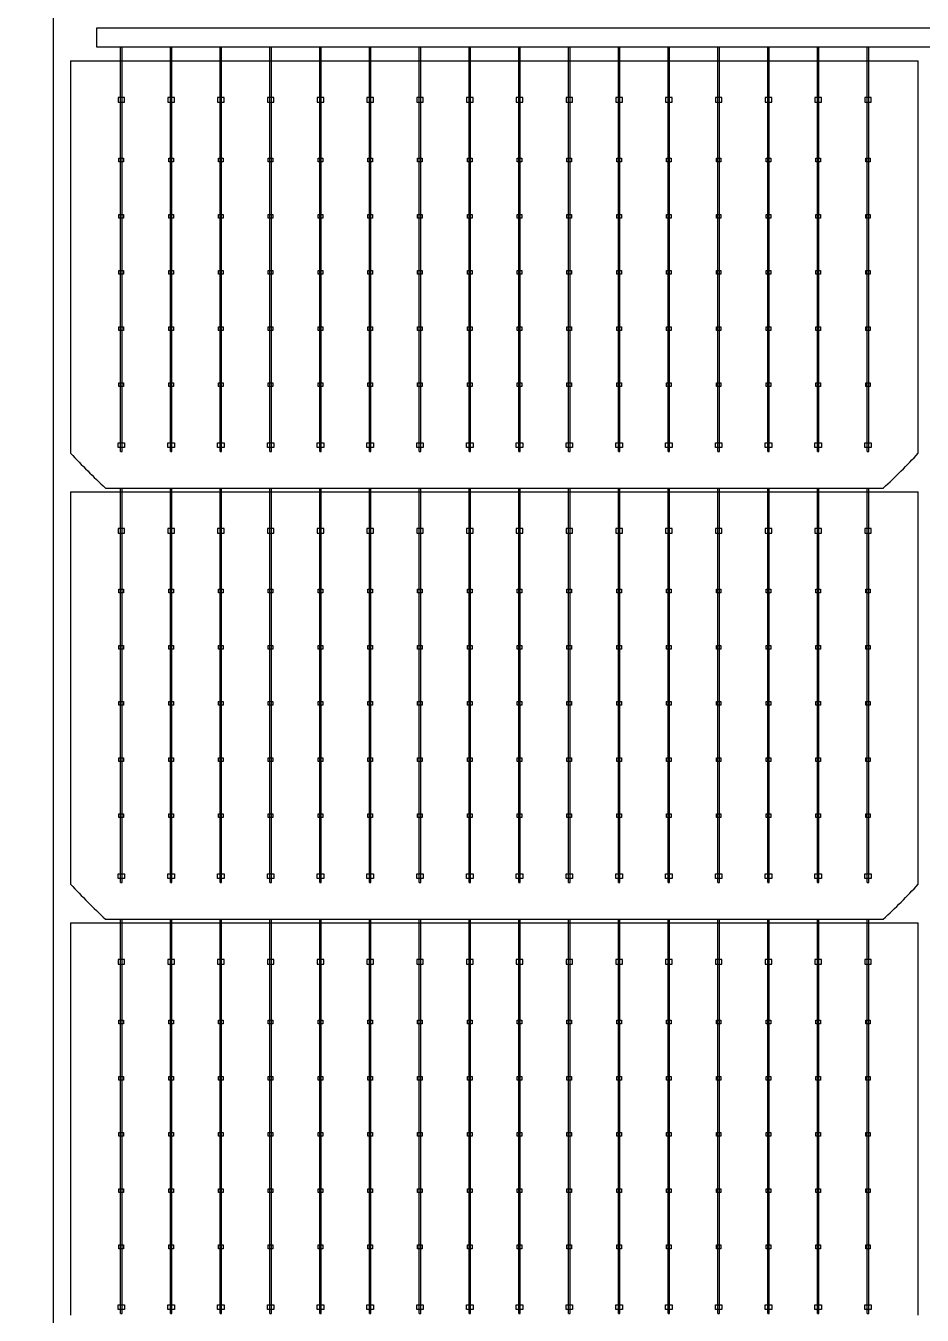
# Model space of a CAD drawing. Header units: millimetres. Extents: x 10297564 to 11610295, y -9287743 to -8409454.
# Drawn here: x 10666944 to 10668490, y -9190734 to -9188511 of the extents above; entities that cross this region are included whole.
import ezdxf

# ---------------------------------------------------------------- set-up
doc = ezdxf.new("R2010")
doc.units = ezdxf.units.MM
doc.header["$LTSCALE"] = 100
doc.layers.add('TEXTLINE', color=1, linetype='Continuous')

# ---------------------------------------------------------------- blocks, each defined once
blk = doc.blocks.new('635W')
for p, q in [((10686106.06, -10024273.24), (10686106.06, -10024186.24)), ((10686106.38, -10024273.24), (10686106.38, -10024186.24)), ((10686116.76, -10024273.24), (10686116.76, -10024186.24)), ((10686117.08, -10024273.24), (10686117.08, -10024186.24)), ((10686127.46, -10024273.24), (10686127.46, -10024186.24)), ((10686127.78, -10024273.24), (10686127.78, -10024186.24)), ((10686138.16, -10024273.24), (10686138.16, -10024186.24)), ((10686138.48, -10024273.24), (10686138.48, -10024186.24)), ((10686148.86, -10024273.24), (10686148.86, -10024186.24)), ((10686149.18, -10024273.24), (10686149.18, -10024186.24)), ((10686159.56, -10024273.24), (10686159.56, -10024186.24)), ((10686159.88, -10024273.24), (10686159.88, -10024186.24)), ((10686170.26, -10024273.24), (10686170.26, -10024186.24)), ((10686170.58, -10024273.24), (10686170.58, -10024186.24)), ((10686180.96, -10024273.24), (10686180.96, -10024186.24)), ((10686181.28, -10024273.24), (10686181.28, -10024186.24)), ((10686191.66, -10024273.24), (10686191.66, -10024186.24)), ((10686191.98, -10024273.24), (10686191.98, -10024186.24)), ((10686202.36, -10024273.24), (10686202.36, -10024186.24)), ((10686202.68, -10024273.24), (10686202.68, -10024186.24)), ((10686213.06, -10024273.24), (10686213.06, -10024186.24)), ((10686213.38, -10024273.24), (10686213.38, -10024186.24)), ((10686223.76, -10024273.24), (10686223.76, -10024186.24)), ((10686224.08, -10024273.24), (10686224.08, -10024186.24)), ((10686234.46, -10024273.24), (10686234.46, -10024186.24)), ((10686234.78, -10024273.24), (10686234.78, -10024186.24)), ((10686245.16, -10024273.24), (10686245.16, -10024186.24)), ((10686245.48, -10024273.24), (10686245.48, -10024186.24)), ((10686255.86, -10024273.24), (10686255.86, -10024186.24)), ((10686256.18, -10024273.24), (10686256.18, -10024186.24)), ((10686266.56, -10024273.24), (10686266.56, -10024186.24)), ((10686266.88, -10024273.24), (10686266.88, -10024186.24)), ((10686095.32, -10024189.24), (10686277.52, -10024189.24)), ((10686095.32, -10024281.91), (10686277.52, -10024281.91)), ((10686106.06, -10024365.91), (10686106.06, -10024281.11)), ((10686106.38, -10024365.91), (10686106.38, -10024281.11)), ((10686116.76, -10024365.91), (10686116.76, -10024281.11)), ((10686117.08, -10024365.91), (10686117.08, -10024281.11)), ((10686127.46, -10024365.91), (10686127.46, -10024281.11)), ((10686127.78, -10024365.91), (10686127.78, -10024281.11)), ((10686138.16, -10024365.91), (10686138.16, -10024281.11)), ((10686138.48, -10024365.91), (10686138.48, -10024281.11)), ((10686148.86, -10024365.91), (10686148.86, -10024281.11)), ((10686149.18, -10024365.91), (10686149.18, -10024281.11)), ((10686159.56, -10024365.91), (10686159.56, -10024281.11)), ((10686159.88, -10024365.91), (10686159.88, -10024281.11)), ((10686170.26, -10024365.91), (10686170.26, -10024281.11)), ((10686170.58, -10024365.91), (10686170.58, -10024281.11)), ((10686180.96, -10024365.91), (10686180.96, -10024281.11)), ((10686181.28, -10024365.91), (10686181.28, -10024281.11)), ((10686191.66, -10024365.91), (10686191.66, -10024281.11)), ((10686191.98, -10024365.91), (10686191.98, -10024281.11)), ((10686202.36, -10024365.91), (10686202.36, -10024281.11)), ((10686202.68, -10024365.91), (10686202.68, -10024281.11)), ((10686213.06, -10024365.91), (10686213.06, -10024281.11)), ((10686213.38, -10024365.91), (10686213.38, -10024281.11)), ((10686223.76, -10024365.91), (10686223.76, -10024281.11)), ((10686224.08, -10024365.91), (10686224.08, -10024281.11)), ((10686234.46, -10024365.91), (10686234.46, -10024281.11)), ((10686234.78, -10024365.91), (10686234.78, -10024281.11)), ((10686245.16, -10024365.91), (10686245.16, -10024281.11)), ((10686245.48, -10024365.91), (10686245.48, -10024281.11)), ((10686255.86, -10024365.91), (10686255.86, -10024281.11)), ((10686256.18, -10024365.91), (10686256.18, -10024281.11)), ((10686266.56, -10024365.91), (10686266.56, -10024281.11)), ((10686266.88, -10024365.91), (10686266.88, -10024281.11)), ((10686095.32, -10024374.59), (10686277.52, -10024374.59)), ((10686106.06, -10024458.59), (10686106.06, -10024373.78)), ((10686106.38, -10024458.59), (10686106.38, -10024373.78)), ((10686116.76, -10024458.59), (10686116.76, -10024373.78)), ((10686117.08, -10024458.59), (10686117.08, -10024373.78)), ((10686127.46, -10024458.59), (10686127.46, -10024373.78)), ((10686127.78, -10024458.59), (10686127.78, -10024373.78)), ((10686138.16, -10024458.59), (10686138.16, -10024373.78)), ((10686138.48, -10024458.59), (10686138.48, -10024373.78)), ((10686148.86, -10024458.59), (10686148.86, -10024373.78)), ((10686149.18, -10024458.59), (10686149.18, -10024373.78)), ((10686159.56, -10024458.59), (10686159.56, -10024373.78)), ((10686159.88, -10024458.59), (10686159.88, -10024373.78)), ((10686170.26, -10024458.59), (10686170.26, -10024373.78)), ((10686170.58, -10024458.59), (10686170.58, -10024373.78)), ((10686180.96, -10024458.59), (10686180.96, -10024373.78)), ((10686181.28, -10024458.59), (10686181.28, -10024373.78)), ((10686191.66, -10024458.59), (10686191.66, -10024373.78)), ((10686191.98, -10024458.59), (10686191.98, -10024373.78)), ((10686202.36, -10024458.59), (10686202.36, -10024373.78)), ((10686202.68, -10024458.59), (10686202.68, -10024373.78)), ((10686213.06, -10024458.59), (10686213.06, -10024373.78)), ((10686213.38, -10024458.59), (10686213.38, -10024373.78)), ((10686223.76, -10024458.59), (10686223.76, -10024373.78)), ((10686224.08, -10024458.59), (10686224.08, -10024373.78)), ((10686234.46, -10024458.59), (10686234.46, -10024373.78)), ((10686234.78, -10024458.59), (10686234.78, -10024373.78)), ((10686245.16, -10024458.59), (10686245.16, -10024373.78)), ((10686245.48, -10024458.59), (10686245.48, -10024373.78)), ((10686255.86, -10024458.59), (10686255.86, -10024373.78)), ((10686256.18, -10024458.59), (10686256.18, -10024373.78)), ((10686266.56, -10024458.59), (10686266.56, -10024373.78)), ((10686266.88, -10024458.59), (10686266.88, -10024373.78))]:
    blk.add_line(p, q)
for points in [[(10686091.67, -10024179.21), (10687200.67, -10024179.21), (10687200.67, -10026619.21), (10686091.67, -10026619.21)], [(10686455.87, -10024182.24), (10686100.87, -10024182.24), (10686100.87, -10024186.24), (10686455.87, -10024186.24)], [(10686106.92, -10024198.11), (10686106.92, -10024197.11), (10686105.52, -10024197.11), (10686105.52, -10024198.11)], [(10686117.62, -10024198.11), (10686117.62, -10024197.11), (10686116.22, -10024197.11), (10686116.22, -10024198.11)], [(10686128.32, -10024198.11), (10686128.32, -10024197.11), (10686126.92, -10024197.11), (10686126.92, -10024198.11)], [(10686139.02, -10024198.11), (10686139.02, -10024197.11), (10686137.62, -10024197.11), (10686137.62, -10024198.11)], [(10686149.72, -10024198.11), (10686149.72, -10024197.11), (10686148.32, -10024197.11), (10686148.32, -10024198.11)], [(10686160.42, -10024198.11), (10686160.42, -10024197.11), (10686159.02, -10024197.11), (10686159.02, -10024198.11)], [(10686171.12, -10024198.11), (10686171.12, -10024197.11), (10686169.72, -10024197.11), (10686169.72, -10024198.11)], [(10686181.82, -10024198.11), (10686181.82, -10024197.11), (10686180.42, -10024197.11), (10686180.42, -10024198.11)], [(10686192.52, -10024198.11), (10686192.52, -10024197.11), (10686191.12, -10024197.11), (10686191.12, -10024198.11)], [(10686203.22, -10024198.11), (10686203.22, -10024197.11), (10686201.82, -10024197.11), (10686201.82, -10024198.11)], [(10686213.92, -10024198.11), (10686213.92, -10024197.11), (10686212.52, -10024197.11), (10686212.52, -10024198.11)], [(10686224.62, -10024198.11), (10686224.62, -10024197.11), (10686223.22, -10024197.11), (10686223.22, -10024198.11)], [(10686235.32, -10024198.11), (10686235.32, -10024197.11), (10686233.92, -10024197.11), (10686233.92, -10024198.11)], [(10686246.02, -10024198.11), (10686246.02, -10024197.11), (10686244.62, -10024197.11), (10686244.62, -10024198.11)], [(10686256.72, -10024198.11), (10686256.72, -10024197.11), (10686255.32, -10024197.11), (10686255.32, -10024198.11)], [(10686267.42, -10024198.11), (10686267.42, -10024197.11), (10686266.02, -10024197.11), (10686266.02, -10024198.11)], [(10686105.72, -10024210.18), (10686106.72, -10024210.18), (10686106.72, -10024210.98), (10686105.72, -10024210.98)], [(10686116.42, -10024210.18), (10686117.42, -10024210.18), (10686117.42, -10024210.98), (10686116.42, -10024210.98)], [(10686127.12, -10024210.18), (10686128.12, -10024210.18), (10686128.12, -10024210.98), (10686127.12, -10024210.98)], [(10686137.82, -10024210.18), (10686138.82, -10024210.18), (10686138.82, -10024210.98), (10686137.82, -10024210.98)], [(10686148.52, -10024210.18), (10686149.52, -10024210.18), (10686149.52, -10024210.98), (10686148.52, -10024210.98)], [(10686159.22, -10024210.18), (10686160.22, -10024210.18), (10686160.22, -10024210.98), (10686159.22, -10024210.98)], [(10686169.92, -10024210.18), (10686170.92, -10024210.18), (10686170.92, -10024210.98), (10686169.92, -10024210.98)], [(10686180.62, -10024210.18), (10686181.62, -10024210.18), (10686181.62, -10024210.98), (10686180.62, -10024210.98)], [(10686191.32, -10024210.18), (10686192.32, -10024210.18), (10686192.32, -10024210.98), (10686191.32, -10024210.98)], [(10686202.02, -10024210.18), (10686203.02, -10024210.18), (10686203.02, -10024210.98), (10686202.02, -10024210.98)], [(10686212.72, -10024210.18), (10686213.72, -10024210.18), (10686213.72, -10024210.98), (10686212.72, -10024210.98)], [(10686223.42, -10024210.18), (10686224.42, -10024210.18), (10686224.42, -10024210.98), (10686223.42, -10024210.98)], [(10686234.12, -10024210.18), (10686235.12, -10024210.18), (10686235.12, -10024210.98), (10686234.12, -10024210.98)], [(10686244.82, -10024210.18), (10686245.82, -10024210.18), (10686245.82, -10024210.98), (10686244.82, -10024210.98)], [(10686255.52, -10024210.18), (10686256.52, -10024210.18), (10686256.52, -10024210.98), (10686255.52, -10024210.98)], [(10686266.22, -10024210.18), (10686267.22, -10024210.18), (10686267.22, -10024210.98), (10686266.22, -10024210.98)], [(10686105.72, -10024222.26), (10686106.72, -10024222.26), (10686106.72, -10024223.06), (10686105.72, -10024223.06)], [(10686116.42, -10024222.26), (10686117.42, -10024222.26), (10686117.42, -10024223.06), (10686116.42, -10024223.06)], [(10686127.12, -10024222.26), (10686128.12, -10024222.26), (10686128.12, -10024223.06), (10686127.12, -10024223.06)], [(10686137.82, -10024222.26), (10686138.82, -10024222.26), (10686138.82, -10024223.06), (10686137.82, -10024223.06)], [(10686148.52, -10024222.26), (10686149.52, -10024222.26), (10686149.52, -10024223.06), (10686148.52, -10024223.06)], [(10686159.22, -10024222.26), (10686160.22, -10024222.26), (10686160.22, -10024223.06), (10686159.22, -10024223.06)], [(10686169.92, -10024222.26), (10686170.92, -10024222.26), (10686170.92, -10024223.06), (10686169.92, -10024223.06)], [(10686180.62, -10024222.26), (10686181.62, -10024222.26), (10686181.62, -10024223.06), (10686180.62, -10024223.06)], [(10686191.32, -10024222.26), (10686192.32, -10024222.26), (10686192.32, -10024223.06), (10686191.32, -10024223.06)], [(10686202.02, -10024222.26), (10686203.02, -10024222.26), (10686203.02, -10024223.06), (10686202.02, -10024223.06)], [(10686212.72, -10024222.26), (10686213.72, -10024222.26), (10686213.72, -10024223.06), (10686212.72, -10024223.06)], [(10686223.42, -10024222.26), (10686224.42, -10024222.26), (10686224.42, -10024223.06), (10686223.42, -10024223.06)], [(10686234.12, -10024222.26), (10686235.12, -10024222.26), (10686235.12, -10024223.06), (10686234.12, -10024223.06)], [(10686244.82, -10024222.26), (10686245.82, -10024222.26), (10686245.82, -10024223.06), (10686244.82, -10024223.06)], [(10686255.52, -10024222.26), (10686256.52, -10024222.26), (10686256.52, -10024223.06), (10686255.52, -10024223.06)], [(10686266.22, -10024222.26), (10686267.22, -10024222.26), (10686267.22, -10024223.06), (10686266.22, -10024223.06)], [(10686105.72, -10024234.34), (10686106.72, -10024234.34), (10686106.72, -10024235.14), (10686105.72, -10024235.14)], [(10686116.42, -10024234.34), (10686117.42, -10024234.34), (10686117.42, -10024235.14), (10686116.42, -10024235.14)], [(10686127.12, -10024234.34), (10686128.12, -10024234.34), (10686128.12, -10024235.14), (10686127.12, -10024235.14)], [(10686137.82, -10024234.34), (10686138.82, -10024234.34), (10686138.82, -10024235.14), (10686137.82, -10024235.14)], [(10686148.52, -10024234.34), (10686149.52, -10024234.34), (10686149.52, -10024235.14), (10686148.52, -10024235.14)], [(10686159.22, -10024234.34), (10686160.22, -10024234.34), (10686160.22, -10024235.14), (10686159.22, -10024235.14)], [(10686169.92, -10024234.34), (10686170.92, -10024234.34), (10686170.92, -10024235.14), (10686169.92, -10024235.14)], [(10686180.62, -10024234.34), (10686181.62, -10024234.34), (10686181.62, -10024235.14), (10686180.62, -10024235.14)], [(10686191.32, -10024234.34), (10686192.32, -10024234.34), (10686192.32, -10024235.14), (10686191.32, -10024235.14)], [(10686202.02, -10024234.34), (10686203.02, -10024234.34), (10686203.02, -10024235.14), (10686202.02, -10024235.14)], [(10686212.72, -10024234.34), (10686213.72, -10024234.34), (10686213.72, -10024235.14), (10686212.72, -10024235.14)], [(10686223.42, -10024234.34), (10686224.42, -10024234.34), (10686224.42, -10024235.14), (10686223.42, -10024235.14)], [(10686234.12, -10024234.34), (10686235.12, -10024234.34), (10686235.12, -10024235.14), (10686234.12, -10024235.14)], [(10686244.82, -10024234.34), (10686245.82, -10024234.34), (10686245.82, -10024235.14), (10686244.82, -10024235.14)], [(10686255.52, -10024234.34), (10686256.52, -10024234.34), (10686256.52, -10024235.14), (10686255.52, -10024235.14)], [(10686266.22, -10024234.34), (10686267.22, -10024234.34), (10686267.22, -10024235.14), (10686266.22, -10024235.14)], [(10686105.72, -10024246.42), (10686106.72, -10024246.42), (10686106.72, -10024247.22), (10686105.72, -10024247.22)], [(10686116.42, -10024246.42), (10686117.42, -10024246.42), (10686117.42, -10024247.22), (10686116.42, -10024247.22)], [(10686127.12, -10024246.42), (10686128.12, -10024246.42), (10686128.12, -10024247.22), (10686127.12, -10024247.22)], [(10686137.82, -10024246.42), (10686138.82, -10024246.42), (10686138.82, -10024247.22), (10686137.82, -10024247.22)], [(10686148.52, -10024246.42), (10686149.52, -10024246.42), (10686149.52, -10024247.22), (10686148.52, -10024247.22)], [(10686159.22, -10024246.42), (10686160.22, -10024246.42), (10686160.22, -10024247.22), (10686159.22, -10024247.22)], [(10686169.92, -10024246.42), (10686170.92, -10024246.42), (10686170.92, -10024247.22), (10686169.92, -10024247.22)], [(10686180.62, -10024246.42), (10686181.62, -10024246.42), (10686181.62, -10024247.22), (10686180.62, -10024247.22)], [(10686191.32, -10024246.42), (10686192.32, -10024246.42), (10686192.32, -10024247.22), (10686191.32, -10024247.22)], [(10686202.02, -10024246.42), (10686203.02, -10024246.42), (10686203.02, -10024247.22), (10686202.02, -10024247.22)], [(10686212.72, -10024246.42), (10686213.72, -10024246.42), (10686213.72, -10024247.22), (10686212.72, -10024247.22)], [(10686223.42, -10024246.42), (10686224.42, -10024246.42), (10686224.42, -10024247.22), (10686223.42, -10024247.22)], [(10686234.12, -10024246.42), (10686235.12, -10024246.42), (10686235.12, -10024247.22), (10686234.12, -10024247.22)], [(10686244.82, -10024246.42), (10686245.82, -10024246.42), (10686245.82, -10024247.22), (10686244.82, -10024247.22)], [(10686255.52, -10024246.42), (10686256.52, -10024246.42), (10686256.52, -10024247.22), (10686255.52, -10024247.22)], [(10686266.22, -10024246.42), (10686267.22, -10024246.42), (10686267.22, -10024247.22), (10686266.22, -10024247.22)], [(10686105.72, -10024258.5), (10686106.72, -10024258.5), (10686106.72, -10024259.3), (10686105.72, -10024259.3)], [(10686116.42, -10024258.5), (10686117.42, -10024258.5), (10686117.42, -10024259.3), (10686116.42, -10024259.3)], [(10686127.12, -10024258.5), (10686128.12, -10024258.5), (10686128.12, -10024259.3), (10686127.12, -10024259.3)], [(10686137.82, -10024258.5), (10686138.82, -10024258.5), (10686138.82, -10024259.3), (10686137.82, -10024259.3)], [(10686148.52, -10024258.5), (10686149.52, -10024258.5), (10686149.52, -10024259.3), (10686148.52, -10024259.3)], [(10686159.22, -10024258.5), (10686160.22, -10024258.5), (10686160.22, -10024259.3), (10686159.22, -10024259.3)], [(10686169.92, -10024258.5), (10686170.92, -10024258.5), (10686170.92, -10024259.3), (10686169.92, -10024259.3)], [(10686180.62, -10024258.5), (10686181.62, -10024258.5), (10686181.62, -10024259.3), (10686180.62, -10024259.3)], [(10686191.32, -10024258.5), (10686192.32, -10024258.5), (10686192.32, -10024259.3), (10686191.32, -10024259.3)], [(10686202.02, -10024258.5), (10686203.02, -10024258.5), (10686203.02, -10024259.3), (10686202.02, -10024259.3)], [(10686212.72, -10024258.5), (10686213.72, -10024258.5), (10686213.72, -10024259.3), (10686212.72, -10024259.3)], [(10686223.42, -10024258.5), (10686224.42, -10024258.5), (10686224.42, -10024259.3), (10686223.42, -10024259.3)], [(10686234.12, -10024258.5), (10686235.12, -10024258.5), (10686235.12, -10024259.3), (10686234.12, -10024259.3)], [(10686244.82, -10024258.5), (10686245.82, -10024258.5), (10686245.82, -10024259.3), (10686244.82, -10024259.3)], [(10686255.52, -10024258.5), (10686256.52, -10024258.5), (10686256.52, -10024259.3), (10686255.52, -10024259.3)], [(10686266.22, -10024258.5), (10686267.22, -10024258.5), (10686267.22, -10024259.3), (10686266.22, -10024259.3)], [(10686106.92, -10024271.37), (10686106.92, -10024272.37), (10686105.52, -10024272.37), (10686105.52, -10024271.37)], [(10686117.62, -10024271.37), (10686117.62, -10024272.37), (10686116.22, -10024272.37), (10686116.22, -10024271.37)], [(10686128.32, -10024271.37), (10686128.32, -10024272.37), (10686126.92, -10024272.37), (10686126.92, -10024271.37)], [(10686139.02, -10024271.37), (10686139.02, -10024272.37), (10686137.62, -10024272.37), (10686137.62, -10024271.37)], [(10686149.72, -10024271.37), (10686149.72, -10024272.37), (10686148.32, -10024272.37), (10686148.32, -10024271.37)], [(10686160.42, -10024271.37), (10686160.42, -10024272.37), (10686159.02, -10024272.37), (10686159.02, -10024271.37)], [(10686171.12, -10024271.37), (10686171.12, -10024272.37), (10686169.72, -10024272.37), (10686169.72, -10024271.37)], [(10686181.82, -10024271.37), (10686181.82, -10024272.37), (10686180.42, -10024272.37), (10686180.42, -10024271.37)], [(10686192.52, -10024271.37), (10686192.52, -10024272.37), (10686191.12, -10024272.37), (10686191.12, -10024271.37)], [(10686203.22, -10024271.37), (10686203.22, -10024272.37), (10686201.82, -10024272.37), (10686201.82, -10024271.37)], [(10686213.92, -10024271.37), (10686213.92, -10024272.37), (10686212.52, -10024272.37), (10686212.52, -10024271.37)], [(10686224.62, -10024271.37), (10686224.62, -10024272.37), (10686223.22, -10024272.37), (10686223.22, -10024271.37)], [(10686235.32, -10024271.37), (10686235.32, -10024272.37), (10686233.92, -10024272.37), (10686233.92, -10024271.37)], [(10686246.02, -10024271.37), (10686246.02, -10024272.37), (10686244.62, -10024272.37), (10686244.62, -10024271.37)], [(10686256.72, -10024271.37), (10686256.72, -10024272.37), (10686255.32, -10024272.37), (10686255.32, -10024271.37)], [(10686267.42, -10024271.37), (10686267.42, -10024272.37), (10686266.02, -10024272.37), (10686266.02, -10024271.37)], [(10686106.92, -10024290.78), (10686106.92, -10024289.78), (10686105.52, -10024289.78), (10686105.52, -10024290.78)], [(10686117.62, -10024290.78), (10686117.62, -10024289.78), (10686116.22, -10024289.78), (10686116.22, -10024290.78)], [(10686128.32, -10024290.78), (10686128.32, -10024289.78), (10686126.92, -10024289.78), (10686126.92, -10024290.78)], [(10686139.02, -10024290.78), (10686139.02, -10024289.78), (10686137.62, -10024289.78), (10686137.62, -10024290.78)], [(10686149.72, -10024290.78), (10686149.72, -10024289.78), (10686148.32, -10024289.78), (10686148.32, -10024290.78)], [(10686160.42, -10024290.78), (10686160.42, -10024289.78), (10686159.02, -10024289.78), (10686159.02, -10024290.78)], [(10686171.12, -10024290.78), (10686171.12, -10024289.78), (10686169.72, -10024289.78), (10686169.72, -10024290.78)], [(10686181.82, -10024290.78), (10686181.82, -10024289.78), (10686180.42, -10024289.78), (10686180.42, -10024290.78)], [(10686192.52, -10024290.78), (10686192.52, -10024289.78), (10686191.12, -10024289.78), (10686191.12, -10024290.78)], [(10686203.22, -10024290.78), (10686203.22, -10024289.78), (10686201.82, -10024289.78), (10686201.82, -10024290.78)], [(10686213.92, -10024290.78), (10686213.92, -10024289.78), (10686212.52, -10024289.78), (10686212.52, -10024290.78)], [(10686224.62, -10024290.78), (10686224.62, -10024289.78), (10686223.22, -10024289.78), (10686223.22, -10024290.78)], [(10686235.32, -10024290.78), (10686235.32, -10024289.78), (10686233.92, -10024289.78), (10686233.92, -10024290.78)], [(10686246.02, -10024290.78), (10686246.02, -10024289.78), (10686244.62, -10024289.78), (10686244.62, -10024290.78)], [(10686256.72, -10024290.78), (10686256.72, -10024289.78), (10686255.32, -10024289.78), (10686255.32, -10024290.78)], [(10686267.42, -10024290.78), (10686267.42, -10024289.78), (10686266.02, -10024289.78), (10686266.02, -10024290.78)], [(10686105.72, -10024302.85), (10686106.72, -10024302.85), (10686106.72, -10024303.65), (10686105.72, -10024303.65)], [(10686116.42, -10024302.85), (10686117.42, -10024302.85), (10686117.42, -10024303.65), (10686116.42, -10024303.65)], [(10686127.12, -10024302.85), (10686128.12, -10024302.85), (10686128.12, -10024303.65), (10686127.12, -10024303.65)], [(10686137.82, -10024302.85), (10686138.82, -10024302.85), (10686138.82, -10024303.65), (10686137.82, -10024303.65)], [(10686148.52, -10024302.85), (10686149.52, -10024302.85), (10686149.52, -10024303.65), (10686148.52, -10024303.65)], [(10686159.22, -10024302.85), (10686160.22, -10024302.85), (10686160.22, -10024303.65), (10686159.22, -10024303.65)], [(10686169.92, -10024302.85), (10686170.92, -10024302.85), (10686170.92, -10024303.65), (10686169.92, -10024303.65)], [(10686180.62, -10024302.85), (10686181.62, -10024302.85), (10686181.62, -10024303.65), (10686180.62, -10024303.65)], [(10686191.32, -10024302.85), (10686192.32, -10024302.85), (10686192.32, -10024303.65), (10686191.32, -10024303.65)], [(10686202.02, -10024302.85), (10686203.02, -10024302.85), (10686203.02, -10024303.65), (10686202.02, -10024303.65)], [(10686212.72, -10024302.85), (10686213.72, -10024302.85), (10686213.72, -10024303.65), (10686212.72, -10024303.65)], [(10686223.42, -10024302.85), (10686224.42, -10024302.85), (10686224.42, -10024303.65), (10686223.42, -10024303.65)], [(10686234.12, -10024302.85), (10686235.12, -10024302.85), (10686235.12, -10024303.65), (10686234.12, -10024303.65)], [(10686244.82, -10024302.85), (10686245.82, -10024302.85), (10686245.82, -10024303.65), (10686244.82, -10024303.65)], [(10686255.52, -10024302.85), (10686256.52, -10024302.85), (10686256.52, -10024303.65), (10686255.52, -10024303.65)], [(10686266.22, -10024302.85), (10686267.22, -10024302.85), (10686267.22, -10024303.65), (10686266.22, -10024303.65)], [(10686105.72, -10024314.93), (10686106.72, -10024314.93), (10686106.72, -10024315.73), (10686105.72, -10024315.73)], [(10686116.42, -10024314.93), (10686117.42, -10024314.93), (10686117.42, -10024315.73), (10686116.42, -10024315.73)], [(10686127.12, -10024314.93), (10686128.12, -10024314.93), (10686128.12, -10024315.73), (10686127.12, -10024315.73)], [(10686137.82, -10024314.93), (10686138.82, -10024314.93), (10686138.82, -10024315.73), (10686137.82, -10024315.73)], [(10686148.52, -10024314.93), (10686149.52, -10024314.93), (10686149.52, -10024315.73), (10686148.52, -10024315.73)], [(10686159.22, -10024314.93), (10686160.22, -10024314.93), (10686160.22, -10024315.73), (10686159.22, -10024315.73)], [(10686169.92, -10024314.93), (10686170.92, -10024314.93), (10686170.92, -10024315.73), (10686169.92, -10024315.73)], [(10686180.62, -10024314.93), (10686181.62, -10024314.93), (10686181.62, -10024315.73), (10686180.62, -10024315.73)], [(10686191.32, -10024314.93), (10686192.32, -10024314.93), (10686192.32, -10024315.73), (10686191.32, -10024315.73)], [(10686202.02, -10024314.93), (10686203.02, -10024314.93), (10686203.02, -10024315.73), (10686202.02, -10024315.73)], [(10686212.72, -10024314.93), (10686213.72, -10024314.93), (10686213.72, -10024315.73), (10686212.72, -10024315.73)], [(10686223.42, -10024314.93), (10686224.42, -10024314.93), (10686224.42, -10024315.73), (10686223.42, -10024315.73)], [(10686234.12, -10024314.93), (10686235.12, -10024314.93), (10686235.12, -10024315.73), (10686234.12, -10024315.73)], [(10686244.82, -10024314.93), (10686245.82, -10024314.93), (10686245.82, -10024315.73), (10686244.82, -10024315.73)], [(10686255.52, -10024314.93), (10686256.52, -10024314.93), (10686256.52, -10024315.73), (10686255.52, -10024315.73)], [(10686266.22, -10024314.93), (10686267.22, -10024314.93), (10686267.22, -10024315.73), (10686266.22, -10024315.73)], [(10686105.72, -10024327.01), (10686106.72, -10024327.01), (10686106.72, -10024327.81), (10686105.72, -10024327.81)], [(10686116.42, -10024327.01), (10686117.42, -10024327.01), (10686117.42, -10024327.81), (10686116.42, -10024327.81)], [(10686127.12, -10024327.01), (10686128.12, -10024327.01), (10686128.12, -10024327.81), (10686127.12, -10024327.81)], [(10686137.82, -10024327.01), (10686138.82, -10024327.01), (10686138.82, -10024327.81), (10686137.82, -10024327.81)], [(10686148.52, -10024327.01), (10686149.52, -10024327.01), (10686149.52, -10024327.81), (10686148.52, -10024327.81)], [(10686159.22, -10024327.01), (10686160.22, -10024327.01), (10686160.22, -10024327.81), (10686159.22, -10024327.81)], [(10686169.92, -10024327.01), (10686170.92, -10024327.01), (10686170.92, -10024327.81), (10686169.92, -10024327.81)], [(10686180.62, -10024327.01), (10686181.62, -10024327.01), (10686181.62, -10024327.81), (10686180.62, -10024327.81)], [(10686191.32, -10024327.01), (10686192.32, -10024327.01), (10686192.32, -10024327.81), (10686191.32, -10024327.81)], [(10686202.02, -10024327.01), (10686203.02, -10024327.01), (10686203.02, -10024327.81), (10686202.02, -10024327.81)], [(10686212.72, -10024327.01), (10686213.72, -10024327.01), (10686213.72, -10024327.81), (10686212.72, -10024327.81)], [(10686223.42, -10024327.01), (10686224.42, -10024327.01), (10686224.42, -10024327.81), (10686223.42, -10024327.81)], [(10686234.12, -10024327.01), (10686235.12, -10024327.01), (10686235.12, -10024327.81), (10686234.12, -10024327.81)], [(10686244.82, -10024327.01), (10686245.82, -10024327.01), (10686245.82, -10024327.81), (10686244.82, -10024327.81)], [(10686255.52, -10024327.01), (10686256.52, -10024327.01), (10686256.52, -10024327.81), (10686255.52, -10024327.81)], [(10686266.22, -10024327.01), (10686267.22, -10024327.01), (10686267.22, -10024327.81), (10686266.22, -10024327.81)], [(10686105.72, -10024339.09), (10686106.72, -10024339.09), (10686106.72, -10024339.89), (10686105.72, -10024339.89)], [(10686116.42, -10024339.09), (10686117.42, -10024339.09), (10686117.42, -10024339.89), (10686116.42, -10024339.89)], [(10686127.12, -10024339.09), (10686128.12, -10024339.09), (10686128.12, -10024339.89), (10686127.12, -10024339.89)], [(10686137.82, -10024339.09), (10686138.82, -10024339.09), (10686138.82, -10024339.89), (10686137.82, -10024339.89)], [(10686148.52, -10024339.09), (10686149.52, -10024339.09), (10686149.52, -10024339.89), (10686148.52, -10024339.89)], [(10686159.22, -10024339.09), (10686160.22, -10024339.09), (10686160.22, -10024339.89), (10686159.22, -10024339.89)], [(10686169.92, -10024339.09), (10686170.92, -10024339.09), (10686170.92, -10024339.89), (10686169.92, -10024339.89)], [(10686180.62, -10024339.09), (10686181.62, -10024339.09), (10686181.62, -10024339.89), (10686180.62, -10024339.89)], [(10686191.32, -10024339.09), (10686192.32, -10024339.09), (10686192.32, -10024339.89), (10686191.32, -10024339.89)], [(10686202.02, -10024339.09), (10686203.02, -10024339.09), (10686203.02, -10024339.89), (10686202.02, -10024339.89)], [(10686212.72, -10024339.09), (10686213.72, -10024339.09), (10686213.72, -10024339.89), (10686212.72, -10024339.89)], [(10686223.42, -10024339.09), (10686224.42, -10024339.09), (10686224.42, -10024339.89), (10686223.42, -10024339.89)], [(10686234.12, -10024339.09), (10686235.12, -10024339.09), (10686235.12, -10024339.89), (10686234.12, -10024339.89)], [(10686244.82, -10024339.09), (10686245.82, -10024339.09), (10686245.82, -10024339.89), (10686244.82, -10024339.89)], [(10686255.52, -10024339.09), (10686256.52, -10024339.09), (10686256.52, -10024339.89), (10686255.52, -10024339.89)], [(10686266.22, -10024339.09), (10686267.22, -10024339.09), (10686267.22, -10024339.89), (10686266.22, -10024339.89)], [(10686105.72, -10024351.17), (10686106.72, -10024351.17), (10686106.72, -10024351.97), (10686105.72, -10024351.97)], [(10686116.42, -10024351.17), (10686117.42, -10024351.17), (10686117.42, -10024351.97), (10686116.42, -10024351.97)], [(10686127.12, -10024351.17), (10686128.12, -10024351.17), (10686128.12, -10024351.97), (10686127.12, -10024351.97)], [(10686137.82, -10024351.17), (10686138.82, -10024351.17), (10686138.82, -10024351.97), (10686137.82, -10024351.97)], [(10686148.52, -10024351.17), (10686149.52, -10024351.17), (10686149.52, -10024351.97), (10686148.52, -10024351.97)], [(10686159.22, -10024351.17), (10686160.22, -10024351.17), (10686160.22, -10024351.97), (10686159.22, -10024351.97)], [(10686169.92, -10024351.17), (10686170.92, -10024351.17), (10686170.92, -10024351.97), (10686169.92, -10024351.97)], [(10686180.62, -10024351.17), (10686181.62, -10024351.17), (10686181.62, -10024351.97), (10686180.62, -10024351.97)], [(10686191.32, -10024351.17), (10686192.32, -10024351.17), (10686192.32, -10024351.97), (10686191.32, -10024351.97)], [(10686202.02, -10024351.17), (10686203.02, -10024351.17), (10686203.02, -10024351.97), (10686202.02, -10024351.97)], [(10686212.72, -10024351.17), (10686213.72, -10024351.17), (10686213.72, -10024351.97), (10686212.72, -10024351.97)], [(10686223.42, -10024351.17), (10686224.42, -10024351.17), (10686224.42, -10024351.97), (10686223.42, -10024351.97)], [(10686234.12, -10024351.17), (10686235.12, -10024351.17), (10686235.12, -10024351.97), (10686234.12, -10024351.97)], [(10686244.82, -10024351.17), (10686245.82, -10024351.17), (10686245.82, -10024351.97), (10686244.82, -10024351.97)], [(10686255.52, -10024351.17), (10686256.52, -10024351.17), (10686256.52, -10024351.97), (10686255.52, -10024351.97)], [(10686266.22, -10024351.17), (10686267.22, -10024351.17), (10686267.22, -10024351.97), (10686266.22, -10024351.97)], [(10686106.92, -10024364.04), (10686106.92, -10024365.04), (10686105.52, -10024365.04), (10686105.52, -10024364.04)], [(10686117.62, -10024364.04), (10686117.62, -10024365.04), (10686116.22, -10024365.04), (10686116.22, -10024364.04)], [(10686128.32, -10024364.04), (10686128.32, -10024365.04), (10686126.92, -10024365.04), (10686126.92, -10024364.04)], [(10686139.02, -10024364.04), (10686139.02, -10024365.04), (10686137.62, -10024365.04), (10686137.62, -10024364.04)], [(10686149.72, -10024364.04), (10686149.72, -10024365.04), (10686148.32, -10024365.04), (10686148.32, -10024364.04)], [(10686160.42, -10024364.04), (10686160.42, -10024365.04), (10686159.02, -10024365.04), (10686159.02, -10024364.04)], [(10686171.12, -10024364.04), (10686171.12, -10024365.04), (10686169.72, -10024365.04), (10686169.72, -10024364.04)], [(10686181.82, -10024364.04), (10686181.82, -10024365.04), (10686180.42, -10024365.04), (10686180.42, -10024364.04)], [(10686192.52, -10024364.04), (10686192.52, -10024365.04), (10686191.12, -10024365.04), (10686191.12, -10024364.04)], [(10686203.22, -10024364.04), (10686203.22, -10024365.04), (10686201.82, -10024365.04), (10686201.82, -10024364.04)], [(10686213.92, -10024364.04), (10686213.92, -10024365.04), (10686212.52, -10024365.04), (10686212.52, -10024364.04)], [(10686224.62, -10024364.04), (10686224.62, -10024365.04), (10686223.22, -10024365.04), (10686223.22, -10024364.04)], [(10686235.32, -10024364.04), (10686235.32, -10024365.04), (10686233.92, -10024365.04), (10686233.92, -10024364.04)], [(10686246.02, -10024364.04), (10686246.02, -10024365.04), (10686244.62, -10024365.04), (10686244.62, -10024364.04)], [(10686256.72, -10024364.04), (10686256.72, -10024365.04), (10686255.32, -10024365.04), (10686255.32, -10024364.04)], [(10686267.42, -10024364.04), (10686267.42, -10024365.04), (10686266.02, -10024365.04), (10686266.02, -10024364.04)], [(10686106.92, -10024383.46), (10686106.92, -10024382.46), (10686105.52, -10024382.46), (10686105.52, -10024383.46)], [(10686117.62, -10024383.46), (10686117.62, -10024382.46), (10686116.22, -10024382.46), (10686116.22, -10024383.46)], [(10686128.32, -10024383.46), (10686128.32, -10024382.46), (10686126.92, -10024382.46), (10686126.92, -10024383.46)], [(10686139.02, -10024383.46), (10686139.02, -10024382.46), (10686137.62, -10024382.46), (10686137.62, -10024383.46)], [(10686149.72, -10024383.46), (10686149.72, -10024382.46), (10686148.32, -10024382.46), (10686148.32, -10024383.46)], [(10686160.42, -10024383.46), (10686160.42, -10024382.46), (10686159.02, -10024382.46), (10686159.02, -10024383.46)], [(10686171.12, -10024383.46), (10686171.12, -10024382.46), (10686169.72, -10024382.46), (10686169.72, -10024383.46)], [(10686181.82, -10024383.46), (10686181.82, -10024382.46), (10686180.42, -10024382.46), (10686180.42, -10024383.46)], [(10686192.52, -10024383.46), (10686192.52, -10024382.46), (10686191.12, -10024382.46), (10686191.12, -10024383.46)], [(10686203.22, -10024383.46), (10686203.22, -10024382.46), (10686201.82, -10024382.46), (10686201.82, -10024383.46)], [(10686213.92, -10024383.46), (10686213.92, -10024382.46), (10686212.52, -10024382.46), (10686212.52, -10024383.46)], [(10686224.62, -10024383.46), (10686224.62, -10024382.46), (10686223.22, -10024382.46), (10686223.22, -10024383.46)], [(10686235.32, -10024383.46), (10686235.32, -10024382.46), (10686233.92, -10024382.46), (10686233.92, -10024383.46)], [(10686246.02, -10024383.46), (10686246.02, -10024382.46), (10686244.62, -10024382.46), (10686244.62, -10024383.46)], [(10686256.72, -10024383.46), (10686256.72, -10024382.46), (10686255.32, -10024382.46), (10686255.32, -10024383.46)], [(10686267.42, -10024383.46), (10686267.42, -10024382.46), (10686266.02, -10024382.46), (10686266.02, -10024383.46)], [(10686105.72, -10024395.53), (10686106.72, -10024395.53), (10686106.72, -10024396.33), (10686105.72, -10024396.33)], [(10686116.42, -10024395.53), (10686117.42, -10024395.53), (10686117.42, -10024396.33), (10686116.42, -10024396.33)], [(10686127.12, -10024395.53), (10686128.12, -10024395.53), (10686128.12, -10024396.33), (10686127.12, -10024396.33)], [(10686137.82, -10024395.53), (10686138.82, -10024395.53), (10686138.82, -10024396.33), (10686137.82, -10024396.33)], [(10686148.52, -10024395.53), (10686149.52, -10024395.53), (10686149.52, -10024396.33), (10686148.52, -10024396.33)], [(10686159.22, -10024395.53), (10686160.22, -10024395.53), (10686160.22, -10024396.33), (10686159.22, -10024396.33)], [(10686169.92, -10024395.53), (10686170.92, -10024395.53), (10686170.92, -10024396.33), (10686169.92, -10024396.33)], [(10686180.62, -10024395.53), (10686181.62, -10024395.53), (10686181.62, -10024396.33), (10686180.62, -10024396.33)], [(10686191.32, -10024395.53), (10686192.32, -10024395.53), (10686192.32, -10024396.33), (10686191.32, -10024396.33)], [(10686202.02, -10024395.53), (10686203.02, -10024395.53), (10686203.02, -10024396.33), (10686202.02, -10024396.33)], [(10686212.72, -10024395.53), (10686213.72, -10024395.53), (10686213.72, -10024396.33), (10686212.72, -10024396.33)], [(10686223.42, -10024395.53), (10686224.42, -10024395.53), (10686224.42, -10024396.33), (10686223.42, -10024396.33)], [(10686234.12, -10024395.53), (10686235.12, -10024395.53), (10686235.12, -10024396.33), (10686234.12, -10024396.33)], [(10686244.82, -10024395.53), (10686245.82, -10024395.53), (10686245.82, -10024396.33), (10686244.82, -10024396.33)], [(10686255.52, -10024395.53), (10686256.52, -10024395.53), (10686256.52, -10024396.33), (10686255.52, -10024396.33)], [(10686266.22, -10024395.53), (10686267.22, -10024395.53), (10686267.22, -10024396.33), (10686266.22, -10024396.33)], [(10686105.72, -10024407.61), (10686106.72, -10024407.61), (10686106.72, -10024408.41), (10686105.72, -10024408.41)], [(10686116.42, -10024407.61), (10686117.42, -10024407.61), (10686117.42, -10024408.41), (10686116.42, -10024408.41)], [(10686127.12, -10024407.61), (10686128.12, -10024407.61), (10686128.12, -10024408.41), (10686127.12, -10024408.41)], [(10686137.82, -10024407.61), (10686138.82, -10024407.61), (10686138.82, -10024408.41), (10686137.82, -10024408.41)], [(10686148.52, -10024407.61), (10686149.52, -10024407.61), (10686149.52, -10024408.41), (10686148.52, -10024408.41)], [(10686159.22, -10024407.61), (10686160.22, -10024407.61), (10686160.22, -10024408.41), (10686159.22, -10024408.41)], [(10686169.92, -10024407.61), (10686170.92, -10024407.61), (10686170.92, -10024408.41), (10686169.92, -10024408.41)], [(10686180.62, -10024407.61), (10686181.62, -10024407.61), (10686181.62, -10024408.41), (10686180.62, -10024408.41)], [(10686191.32, -10024407.61), (10686192.32, -10024407.61), (10686192.32, -10024408.41), (10686191.32, -10024408.41)], [(10686202.02, -10024407.61), (10686203.02, -10024407.61), (10686203.02, -10024408.41), (10686202.02, -10024408.41)], [(10686212.72, -10024407.61), (10686213.72, -10024407.61), (10686213.72, -10024408.41), (10686212.72, -10024408.41)], [(10686223.42, -10024407.61), (10686224.42, -10024407.61), (10686224.42, -10024408.41), (10686223.42, -10024408.41)], [(10686234.12, -10024407.61), (10686235.12, -10024407.61), (10686235.12, -10024408.41), (10686234.12, -10024408.41)], [(10686244.82, -10024407.61), (10686245.82, -10024407.61), (10686245.82, -10024408.41), (10686244.82, -10024408.41)], [(10686255.52, -10024407.61), (10686256.52, -10024407.61), (10686256.52, -10024408.41), (10686255.52, -10024408.41)], [(10686266.22, -10024407.61), (10686267.22, -10024407.61), (10686267.22, -10024408.41), (10686266.22, -10024408.41)], [(10686105.72, -10024419.69), (10686106.72, -10024419.69), (10686106.72, -10024420.49), (10686105.72, -10024420.49)], [(10686116.42, -10024419.69), (10686117.42, -10024419.69), (10686117.42, -10024420.49), (10686116.42, -10024420.49)], [(10686127.12, -10024419.69), (10686128.12, -10024419.69), (10686128.12, -10024420.49), (10686127.12, -10024420.49)], [(10686137.82, -10024419.69), (10686138.82, -10024419.69), (10686138.82, -10024420.49), (10686137.82, -10024420.49)], [(10686148.52, -10024419.69), (10686149.52, -10024419.69), (10686149.52, -10024420.49), (10686148.52, -10024420.49)], [(10686159.22, -10024419.69), (10686160.22, -10024419.69), (10686160.22, -10024420.49), (10686159.22, -10024420.49)], [(10686169.92, -10024419.69), (10686170.92, -10024419.69), (10686170.92, -10024420.49), (10686169.92, -10024420.49)], [(10686180.62, -10024419.69), (10686181.62, -10024419.69), (10686181.62, -10024420.49), (10686180.62, -10024420.49)], [(10686191.32, -10024419.69), (10686192.32, -10024419.69), (10686192.32, -10024420.49), (10686191.32, -10024420.49)], [(10686202.02, -10024419.69), (10686203.02, -10024419.69), (10686203.02, -10024420.49), (10686202.02, -10024420.49)], [(10686212.72, -10024419.69), (10686213.72, -10024419.69), (10686213.72, -10024420.49), (10686212.72, -10024420.49)], [(10686223.42, -10024419.69), (10686224.42, -10024419.69), (10686224.42, -10024420.49), (10686223.42, -10024420.49)], [(10686234.12, -10024419.69), (10686235.12, -10024419.69), (10686235.12, -10024420.49), (10686234.12, -10024420.49)], [(10686244.82, -10024419.69), (10686245.82, -10024419.69), (10686245.82, -10024420.49), (10686244.82, -10024420.49)], [(10686255.52, -10024419.69), (10686256.52, -10024419.69), (10686256.52, -10024420.49), (10686255.52, -10024420.49)], [(10686266.22, -10024419.69), (10686267.22, -10024419.69), (10686267.22, -10024420.49), (10686266.22, -10024420.49)], [(10686105.72, -10024431.77), (10686106.72, -10024431.77), (10686106.72, -10024432.57), (10686105.72, -10024432.57)], [(10686116.42, -10024431.77), (10686117.42, -10024431.77), (10686117.42, -10024432.57), (10686116.42, -10024432.57)], [(10686127.12, -10024431.77), (10686128.12, -10024431.77), (10686128.12, -10024432.57), (10686127.12, -10024432.57)], [(10686137.82, -10024431.77), (10686138.82, -10024431.77), (10686138.82, -10024432.57), (10686137.82, -10024432.57)], [(10686148.52, -10024431.77), (10686149.52, -10024431.77), (10686149.52, -10024432.57), (10686148.52, -10024432.57)], [(10686159.22, -10024431.77), (10686160.22, -10024431.77), (10686160.22, -10024432.57), (10686159.22, -10024432.57)], [(10686169.92, -10024431.77), (10686170.92, -10024431.77), (10686170.92, -10024432.57), (10686169.92, -10024432.57)], [(10686180.62, -10024431.77), (10686181.62, -10024431.77), (10686181.62, -10024432.57), (10686180.62, -10024432.57)], [(10686191.32, -10024431.77), (10686192.32, -10024431.77), (10686192.32, -10024432.57), (10686191.32, -10024432.57)], [(10686202.02, -10024431.77), (10686203.02, -10024431.77), (10686203.02, -10024432.57), (10686202.02, -10024432.57)], [(10686212.72, -10024431.77), (10686213.72, -10024431.77), (10686213.72, -10024432.57), (10686212.72, -10024432.57)], [(10686223.42, -10024431.77), (10686224.42, -10024431.77), (10686224.42, -10024432.57), (10686223.42, -10024432.57)], [(10686234.12, -10024431.77), (10686235.12, -10024431.77), (10686235.12, -10024432.57), (10686234.12, -10024432.57)], [(10686244.82, -10024431.77), (10686245.82, -10024431.77), (10686245.82, -10024432.57), (10686244.82, -10024432.57)], [(10686255.52, -10024431.77), (10686256.52, -10024431.77), (10686256.52, -10024432.57), (10686255.52, -10024432.57)], [(10686266.22, -10024431.77), (10686267.22, -10024431.77), (10686267.22, -10024432.57), (10686266.22, -10024432.57)], [(10686105.72, -10024443.85), (10686106.72, -10024443.85), (10686106.72, -10024444.65), (10686105.72, -10024444.65)], [(10686116.42, -10024443.85), (10686117.42, -10024443.85), (10686117.42, -10024444.65), (10686116.42, -10024444.65)], [(10686127.12, -10024443.85), (10686128.12, -10024443.85), (10686128.12, -10024444.65), (10686127.12, -10024444.65)], [(10686137.82, -10024443.85), (10686138.82, -10024443.85), (10686138.82, -10024444.65), (10686137.82, -10024444.65)], [(10686148.52, -10024443.85), (10686149.52, -10024443.85), (10686149.52, -10024444.65), (10686148.52, -10024444.65)], [(10686159.22, -10024443.85), (10686160.22, -10024443.85), (10686160.22, -10024444.65), (10686159.22, -10024444.65)], [(10686169.92, -10024443.85), (10686170.92, -10024443.85), (10686170.92, -10024444.65), (10686169.92, -10024444.65)], [(10686180.62, -10024443.85), (10686181.62, -10024443.85), (10686181.62, -10024444.65), (10686180.62, -10024444.65)], [(10686191.32, -10024443.85), (10686192.32, -10024443.85), (10686192.32, -10024444.65), (10686191.32, -10024444.65)], [(10686202.02, -10024443.85), (10686203.02, -10024443.85), (10686203.02, -10024444.65), (10686202.02, -10024444.65)], [(10686212.72, -10024443.85), (10686213.72, -10024443.85), (10686213.72, -10024444.65), (10686212.72, -10024444.65)], [(10686223.42, -10024443.85), (10686224.42, -10024443.85), (10686224.42, -10024444.65), (10686223.42, -10024444.65)], [(10686234.12, -10024443.85), (10686235.12, -10024443.85), (10686235.12, -10024444.65), (10686234.12, -10024444.65)], [(10686244.82, -10024443.85), (10686245.82, -10024443.85), (10686245.82, -10024444.65), (10686244.82, -10024444.65)], [(10686255.52, -10024443.85), (10686256.52, -10024443.85), (10686256.52, -10024444.65), (10686255.52, -10024444.65)], [(10686266.22, -10024443.85), (10686267.22, -10024443.85), (10686267.22, -10024444.65), (10686266.22, -10024444.65)], [(10686106.92, -10024456.72), (10686106.92, -10024457.72), (10686105.52, -10024457.72), (10686105.52, -10024456.72)], [(10686117.62, -10024456.72), (10686117.62, -10024457.72), (10686116.22, -10024457.72), (10686116.22, -10024456.72)], [(10686128.32, -10024456.72), (10686128.32, -10024457.72), (10686126.92, -10024457.72), (10686126.92, -10024456.72)], [(10686139.02, -10024456.72), (10686139.02, -10024457.72), (10686137.62, -10024457.72), (10686137.62, -10024456.72)], [(10686149.72, -10024456.72), (10686149.72, -10024457.72), (10686148.32, -10024457.72), (10686148.32, -10024456.72)], [(10686160.42, -10024456.72), (10686160.42, -10024457.72), (10686159.02, -10024457.72), (10686159.02, -10024456.72)], [(10686171.12, -10024456.72), (10686171.12, -10024457.72), (10686169.72, -10024457.72), (10686169.72, -10024456.72)], [(10686181.82, -10024456.72), (10686181.82, -10024457.72), (10686180.42, -10024457.72), (10686180.42, -10024456.72)], [(10686192.52, -10024456.72), (10686192.52, -10024457.72), (10686191.12, -10024457.72), (10686191.12, -10024456.72)], [(10686203.22, -10024456.72), (10686203.22, -10024457.72), (10686201.82, -10024457.72), (10686201.82, -10024456.72)], [(10686213.92, -10024456.72), (10686213.92, -10024457.72), (10686212.52, -10024457.72), (10686212.52, -10024456.72)], [(10686224.62, -10024456.72), (10686224.62, -10024457.72), (10686223.22, -10024457.72), (10686223.22, -10024456.72)], [(10686235.32, -10024456.72), (10686235.32, -10024457.72), (10686233.92, -10024457.72), (10686233.92, -10024456.72)], [(10686246.02, -10024456.72), (10686246.02, -10024457.72), (10686244.62, -10024457.72), (10686244.62, -10024456.72)], [(10686256.72, -10024456.72), (10686256.72, -10024457.72), (10686255.32, -10024457.72), (10686255.32, -10024456.72)], [(10686267.42, -10024456.72), (10686267.42, -10024457.72), (10686266.02, -10024457.72), (10686266.02, -10024456.72)]]:
    blk.add_lwpolyline(points, close=True)
for points in [[(10686095.32, -10024189.24), (10686095.32, -10024273.61)], [(10686277.52, -10024273.61), (10686277.52, -10024189.24)], [(10686106.06, -10024273.24), (10686106.38, -10024273.24)], [(10686116.76, -10024273.24), (10686117.08, -10024273.24)], [(10686127.46, -10024273.24), (10686127.78, -10024273.24)], [(10686138.16, -10024273.24), (10686138.48, -10024273.24)], [(10686148.86, -10024273.24), (10686149.18, -10024273.24)], [(10686159.56, -10024273.24), (10686159.88, -10024273.24)], [(10686170.26, -10024273.24), (10686170.58, -10024273.24)], [(10686180.96, -10024273.24), (10686181.28, -10024273.24)], [(10686191.66, -10024273.24), (10686191.98, -10024273.24)], [(10686202.36, -10024273.24), (10686202.68, -10024273.24)], [(10686213.06, -10024273.24), (10686213.38, -10024273.24)], [(10686223.76, -10024273.24), (10686224.08, -10024273.24)], [(10686234.46, -10024273.24), (10686234.78, -10024273.24)], [(10686245.16, -10024273.24), (10686245.48, -10024273.24)], [(10686255.86, -10024273.24), (10686256.18, -10024273.24)], [(10686266.56, -10024273.24), (10686266.88, -10024273.24)], [(10686095.32, -10024281.91), (10686095.32, -10024366.28)], [(10686102.83, -10024281.11), (10686270.02, -10024281.11)], [(10686277.52, -10024366.28), (10686277.52, -10024281.91)], [(10686106.06, -10024365.91), (10686106.38, -10024365.91)], [(10686116.76, -10024365.91), (10686117.08, -10024365.91)], [(10686127.46, -10024365.91), (10686127.78, -10024365.91)], [(10686138.16, -10024365.91), (10686138.48, -10024365.91)], [(10686148.86, -10024365.91), (10686149.18, -10024365.91)], [(10686159.56, -10024365.91), (10686159.88, -10024365.91)], [(10686170.26, -10024365.91), (10686170.58, -10024365.91)], [(10686180.96, -10024365.91), (10686181.28, -10024365.91)], [(10686191.66, -10024365.91), (10686191.98, -10024365.91)], [(10686202.36, -10024365.91), (10686202.68, -10024365.91)], [(10686213.06, -10024365.91), (10686213.38, -10024365.91)], [(10686223.76, -10024365.91), (10686224.08, -10024365.91)], [(10686234.46, -10024365.91), (10686234.78, -10024365.91)], [(10686245.16, -10024365.91), (10686245.48, -10024365.91)], [(10686255.86, -10024365.91), (10686256.18, -10024365.91)], [(10686266.56, -10024365.91), (10686266.88, -10024365.91)], [(10686095.32, -10024374.59), (10686095.32, -10024458.96)], [(10686102.83, -10024373.79), (10686270.02, -10024373.79)], [(10686277.52, -10024458.96), (10686277.52, -10024374.59)], [(10686106.06, -10024458.59), (10686106.38, -10024458.59)], [(10686116.76, -10024458.59), (10686117.08, -10024458.59)], [(10686127.46, -10024458.59), (10686127.78, -10024458.59)], [(10686138.16, -10024458.59), (10686138.48, -10024458.59)], [(10686148.86, -10024458.59), (10686149.18, -10024458.59)], [(10686159.56, -10024458.59), (10686159.88, -10024458.59)], [(10686170.26, -10024458.59), (10686170.58, -10024458.59)], [(10686180.96, -10024458.59), (10686181.28, -10024458.59)], [(10686191.66, -10024458.59), (10686191.98, -10024458.59)], [(10686202.36, -10024458.59), (10686202.68, -10024458.59)], [(10686213.06, -10024458.59), (10686213.38, -10024458.59)], [(10686223.76, -10024458.59), (10686224.08, -10024458.59)], [(10686234.46, -10024458.59), (10686234.78, -10024458.59)], [(10686245.16, -10024458.59), (10686245.48, -10024458.59)], [(10686255.86, -10024458.59), (10686256.18, -10024458.59)], [(10686266.56, -10024458.59), (10686266.88, -10024458.59)]]:
    blk.add_lwpolyline(points)
for centre, start, end in [((10686186.32, -10024190.11), 222.5369, 227.4631), ((10686186.52, -10024190.11), 312.5369, 317.4631), ((10686186.32, -10024282.79), 222.5369, 227.4631), ((10686186.52, -10024282.79), 312.5369, 317.4631)]:
    blk.add_arc(centre, 123.5, start, end)

msp = doc.modelspace()

# ---------------------------------------------------------------- wipeouts: each hides what was drawn before it
at = {"linetype": 'ByBlock'}
msp.add_wipeout([(10661157.3, -9184124), (10708842.1, -9184124), (10708842.1, -9214922.7), (10661157.3, -9214922.7)], dxfattribs=at).dxf.layer = 'TEXTLINE'

# ---------------------------------------------------------------- next in the draw order: block references
at = {"linetype": 'Continuous', "xscale": 8.019360487611644, "yscale": 8.019360487611644, "zscale": 8.019360487611644}
msp.add_blockref('635W', (-75028629, 71199016.2), dxfattribs=at)

doc.saveas('drawing.dxf')
